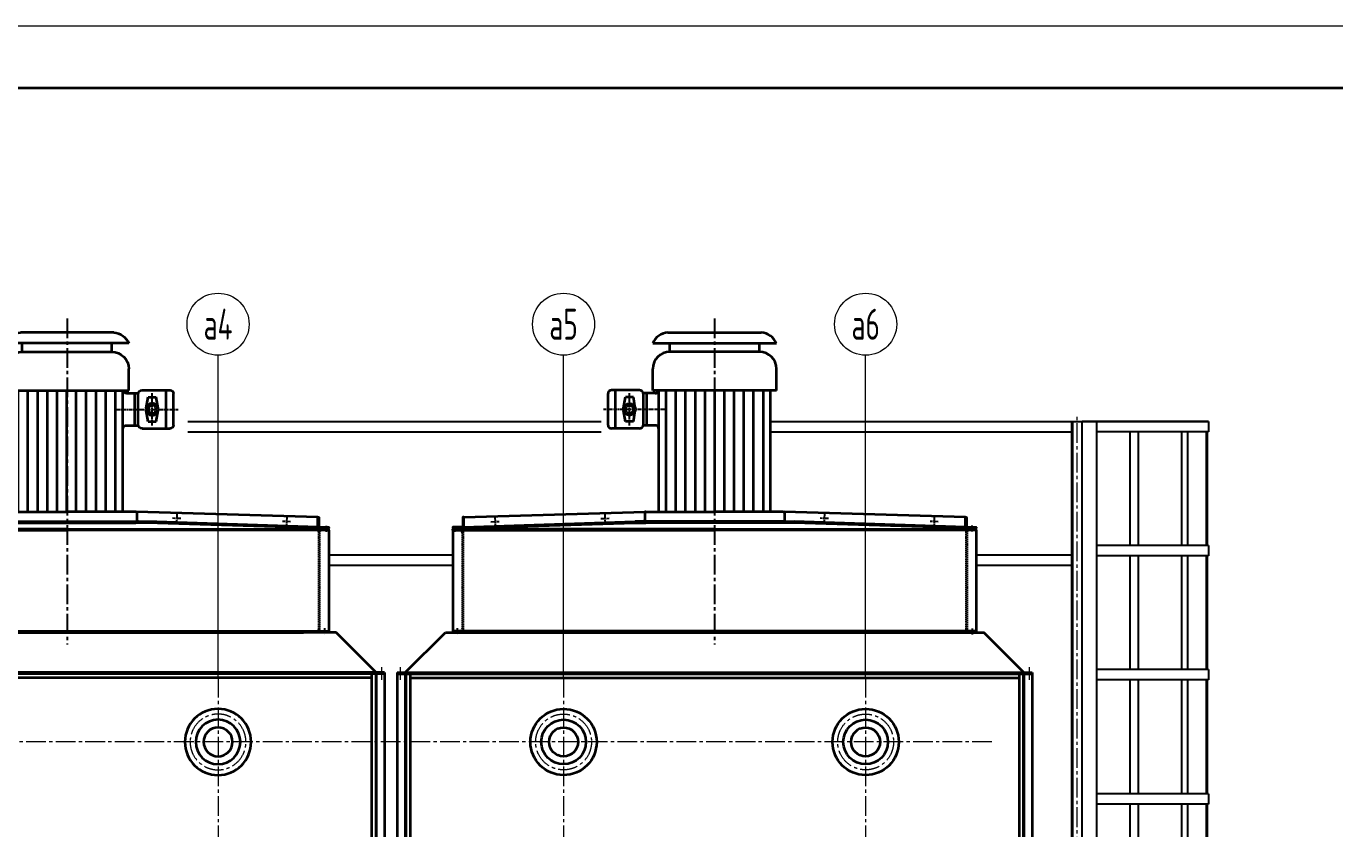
# Model space of a CAD drawing. Header units: millimetres. Extents: x 612290 to 637520, y -99766 to -71780.
# Drawn here: x 619106 to 625431, y -85828 to -81946 of the extents above; entities that cross this region are included whole.
import ezdxf
from ezdxf.enums import TextEntityAlignment as Align

# ---------------------------------------------------------------- set-up
doc = ezdxf.new("R2010")
doc.units = ezdxf.units.MM
doc.linetypes.add('CENTER2', pattern=[28.575000000000003, 19.05, -3.175, 3.175, -3.175])
doc.linetypes.add('DASHED2', pattern=[9.524999999999999, 6.35, -3.175])
for name, color, linetype, lineweight in [('1粗实线', 7, 'Continuous', 35), ('2细实线', 3, 'Continuous', 13), ('3中心线', 1, 'CENTER2', 13), ('7文本', 2, 'Continuous', 13), ('8标注', 3, 'Continuous', 13), ('9图表', 4, 'Continuous', 13)]:
    doc.layers.add(name, color=color, linetype=linetype, lineweight=lineweight)
doc.layers.add('CEN', color=1, linetype='CENTER2')
doc.layers.add('dash', color=3, linetype='DASHED2')
doc.styles.add('lanpec', font='bpec_e.shx', dxfattribs={"width": 0.75, "bigfont": 'hztxt.shx'})

# ---------------------------------------------------------------- blocks, each defined once
blk = doc.blocks.new('A1-零部件图-LANPEC-AUTOPRINT')
at = {"layer": '1粗实线'}
blk.add_lwpolyline([(-816, 10), (-10, 10), (-10, 584), (-816, 584)], close=True, dxfattribs=at)
at = {"layer": '9图表'}
blk.add_lwpolyline([(-841, 0), (0, 0), (0, 594), (-841, 594)], close=True, dxfattribs=at)
blk = doc.blocks.new('_zhiti')
for p, q in [((-660.3835714724846, -6202.929745911737), (-660.3835714724846, 9.313226e-10)), ((-655.3835714724846, -6202.929745911737), (-655.3835714724846, 9.313226e-10)), ((-610.3835714724846, -6254.031733762007), (-610.3835714724846, 9.313226e-10)), ((-610.3835714724846, 9.313226e-10), (-5, 9.313226e-10)), ((0, 0), (-610.3835714724846, 0)), ((-539.2775637735613, -4440), (-539.2775637735613, 0)), ((0, 0), (0, -50)), ((0, -50), (-539.2775637735613, -50)), ((-378.9918350684457, -600.0000000002328), (-378.9918350684457, -50)), ((-339.00816493202, -600.0000000002328), (-339.00816493202, -50)), ((-129.5885836533271, -600.0000000002328), (-129.5885836537927, -50)), ((-99.54809241043404, -600.0000000002328), (-99.54809241043404, -50)), ((-10, -600.0000000002328), (-10, -50)), ((-5, -600.0000000002328), (-5, -50)), ((0, -600), (-539.2775637735613, -600.0000000002328)), ((0, -600), (0, -650)), ((0, -650), (-539.2775637735613, -650)), ((-378.9918350684457, -1200), (-378.9918350684457, -650)), ((-339.00816493202, -1200), (-339.00816493202, -650)), ((-129.5885836533271, -1200), (-129.5885836533271, -650)), ((-99.54809241043404, -1200), (-99.54809241043404, -650)), ((-10, -1200), (-10, -650)), ((-5.000000000465661, -1200), (-5, -650)), ((0, -1200), (-539.2775637735613, -1200)), ((0, -1200), (0, -1250)), ((0, -1250), (-539.2775637735613, -1250)), ((-378.9918350684457, -1800), (-378.9918350684457, -1250)), ((-339.00816493202, -1800), (-339.00816493202, -1250)), ((-129.5885836533271, -1800), (-129.5885836533271, -1250)), ((-99.54809241043404, -1800), (-99.54809241043404, -1250)), ((-10, -1800), (-10, -1250)), ((-5, -1800), (-5.000000000465661, -1250)), ((0, -1800), (-539.2775637735613, -1800)), ((0, -1800), (0, -1850)), ((0, -1850), (-539.2775637735613, -1850)), ((-378.9918350684457, -2400), (-378.9918350684457, -1850)), ((-339.00816493202, -2400), (-339.00816493202, -1850)), ((-129.5885836533271, -2400), (-129.5885836533271, -1850)), ((-99.54809241043404, -2400), (-99.54809241043404, -1850)), ((-10, -2400), (-10, -1850)), ((-5, -2400), (-5, -1850)), ((0, -2400), (-539.2775637735613, -2400)), ((0, -2400), (0, -2450)), ((0, -2450), (-539.2775637735613, -2450)), ((-378.9918350684457, -3000), (-378.9918350684457, -2450)), ((-339.00816493202, -3000), (-339.00816493202, -2450)), ((-129.5885836537927, -3000), (-129.5885836533271, -2450)), ((-99.54809241043404, -3000), (-99.54809241043404, -2450)), ((-10, -3000), (-10, -2450)), ((-5, -3000), (-5, -2450)), ((0, -3000), (-539.2775637735613, -3000)), ((0, -3000), (0, -3050)), ((0, -3050), (-539.2775637735613, -3050)), ((-378.9918350684457, -3600), (-378.9918350684457, -3050)), ((-339.00816493202, -3600), (-339.00816493202, -3050)), ((-129.5885836537927, -3600), (-129.5885836537927, -3050)), ((-99.54809241043404, -3600), (-99.54809241043404, -3050)), ((-10, -3600), (-10, -3050)), ((-5, -3600), (-5, -3050)), ((0, -3600), (-539.2775637735613, -3600)), ((0, -3600), (0, -3650)), ((0, -3650), (-539.2775637735613, -3650)), ((-378.99183506798, -4390), (-378.9918350684457, -3650)), ((-339.00816493202, -4390), (-339.00816493202, -3650)), ((-129.5885836537927, -4390), (-129.5885836537927, -3650)), ((-99.54809241043404, -4390), (-99.54809241043404, -3650)), ((-10, -4390), (-10, -3650)), ((-5.000000000465661, -4390), (-5, -3650)), ((0, -4390), (-539.2775637735613, -4390.000000000233)), ((0, -4390), (0, -4440)), ((0, -4440), (-610.3835714724846, -4440))]:
    blk.add_line(p, q)
at = {"layer": '3中心线', "ltscale": 5}
blk.add_line((-635.3835714724846, -6247.455784638529), (-635.3835714724846, 24.17261929158121), dxfattribs=at)
blk = doc.blocks.new('管口号')
at = {"layer": '2细实线'}
blk.add_circle((3e-16, 5), 5, dxfattribs=at)
at = {"layer": '7文本', "style": 'lanpec', "width": 0.75}
blk.add_attdef('N', text='', height=5, dxfattribs=at).set_placement((0, 5), align=Align.MIDDLE_CENTER)
blk = doc.blocks.new('_FENGJI')
for p, q in [((-298.770949964528, 1398.576022201858), (298.7700376288267, 1398.576006968913)), ((-225.5369708290091, 1450.000004930946), (225.5353549030842, 1449.999989698001)), ((-216.6812181869755, 1357.049843296351), (-216.6812188607873, 1398.576022201858)), ((216.6796036086744, 1357.049828063289), (216.6796029348625, 1398.576006968913)), ((216.6796036086744, 1357.049169866077), (-216.6812181869755, 1357.049185099139)), ((-298.7709457037272, 1169.082440951024), (-298.7719706314383, 1274.959090851888)), ((298.7700418898603, 1169.082425717963), (298.7703560531372, 1274.959075618943)), ((-515.1516481946455, 1001.951692287286), (-515.1499958924251, 1155.676421293407)), ((-363.362436850206, 1171.824642801716), (-499.002591456403, 1171.824642801716)), ((-479.624718383071, 985.8040154935443), (-479.624718383071, 1171.824642801716)), ((-287.4844540640479, 1156.325013446971), (-343.984000904602, 1156.325013446971)), ((-343.984000904602, 1005.180218107707), (-343.984000904602, 1152.447042085871)), ((-327.8371593408519, 1001.305042950495), (-327.8371593408519, 1152.447042085871)), ((298.7700418898603, 1169.082425717963), (-298.7709457037272, 1169.082440951024)), ((-269.7054920472438, 583.6557377049467), (-269.7054920472438, 1169.082440210041)), ((-233.7966928243404, 583.6557377050631), (-233.7966928243404, 1169.082440951141)), ((-187.3943371468922, 583.6557377050631), (-187.3943371468922, 1169.082440951141)), ((-140.991981469444, 583.6557377050631), (-140.991981469444, 1169.082440951141)), ((-92.98960706905928, 583.6557377050631), (-92.98960706882644, 1169.082440951141)), ((-44.98723266844172, 583.6557377050631), (-44.98723266844172, 1169.082440951141)), ((1.415123009006493, 583.6557377050631), (1.415123009006493, 1169.082440951141)), ((47.81747868645471, 583.6557377050631), (47.81747868645471, 1169.082440951141)), ((94.21983436390292, 583.6557377050631), (94.21983436390292, 1169.082440951141)), ((140.6221900413511, 583.6557377050631), (140.6221900413511, 1169.082440951141)), ((188.6245644417359, 583.6557377050631), (188.6245644419687, 1169.082440951141)), ((236.6269388421206, 583.6557377050631), (236.6269388423534, 1169.082440951141)), ((269.7053532017162, 583.6557377049467), (269.7049140840536, 1169.082426458947)), ((-440.4395189286442, 1083.802166404785), (-431.181960359565, 1136.946577501483)), ((-392.4278665151214, 1136.946577501483), (-431.181960359565, 1136.946577501483)), ((-383.1708526614821, 1083.802166404785), (-392.4278665151214, 1136.946577501483)), ((-431.181960359565, 1020.683460738685), (-440.4395189286442, 1073.827308963169)), ((-392.4278665151214, 1020.68429596856), (-431.181960359565, 1020.68429596856)), ((-392.4278665151214, 1020.683460738685), (-383.1708526614821, 1073.827308963169)), ((-363.362436850206, 985.8045602085767), (-499.0036990434164, 985.8045602085767)), ((-287.4844540640479, 1001.305042950495), (-343.984000904602, 1001.305042950495)), ((-1211.885245901649, 557.0983606557129), (-335.5081967212027, 583.6557377049467)), ((-337.2786885245005, 581.8852459016489), (-337.2786885245005, 542.4918032786809)), ((-331.96721311484, 583.6557377049467), (-335.5081967212027, 583.6557377049467)), ((-331.96721311484, 583.6557377049467), (-1.164153e-10, 583.6557377049467)), ((331.96721311484, 583.6557377049467), (-1.164153e-10, 583.6557377049467)), ((331.96721311484, 583.6557377049467), (335.5081967214355, 583.6557377049467)), ((1211.885245901649, 557.0983606557129), (335.5081967214355, 583.6557377049467)), ((337.2786885245005, 581.8852459016489), (337.2786885245005, 542.4918032786809)), ((-1212.055718110525, 509.2908694325015), (-385.2524394219508, 535.8482464817353)), ((-1211.885245901649, 503.9836065573618), (-385.0819672130747, 530.5409836065955)), ((-385.0819672130747, 534.0819672130747), (-385.0819672130747, 530.5409836065955)), ((-385.0819672130747, 530.5409836065955), (-331.96721311484, 530.5409836065955)), ((-343.9180327869253, 535.8524590163724), (-383.3114754097769, 535.8524590163724)), ((343.9180327869253, 535.8524590163724), (-343.9180327869253, 535.8524590163724)), ((-1.164153e-10, 530.5409836065955), (-331.96721311484, 530.5409836065955)), ((331.96721311484, 530.5409836065955), (-1.164153e-10, 530.5409836065955)), ((385.0819672130747, 530.5409836065955), (331.96721311484, 530.5409836065955)), ((343.9180327869253, 535.8524590163724), (383.3114754097769, 535.8524590163724)), ((385.0819672130747, 534.0819672130747), (385.0819672130747, 530.5409836065955)), ((1211.885245901649, 503.9836065573618), (385.0819672130747, 530.5409836065955)), ((1212.055718110525, 509.2908694325015), (385.2524394219508, 535.8482464817353)), ((-1.164153e-10, 500), (-1265.000000000117, 500)), ((-1265.000000000117, 494.6885245902231), (-1265.000000000117, 500)), ((-1265.000000000117, 494.6885245902231), (-1265.000000000117, 5.311475409893319)), ((-1265.000000000117, 494.6885245902231), (-1.164153e-10, 494.6885245908052)), ((-1.164153e-10, 500), (1264.999999999884, 500)), ((1265.000000000117, 494.6885245902231), (-1.164153e-10, 494.6885245908052)), ((1265.000000000117, 494.6885245902231), (1264.999999999884, 500)), ((1265.000000000117, 494.6885245902231), (1264.999999999884, 5.311475409893319)), ((-1265.000000000117, 5.311475409893319), (-1265.000000000117, 0)), ((1264.999999999884, 5.311475409893319), (-1265.000000000117, 5.311475409893319)), ((-1265.000000000117, 0), (-1143.278688524501, 0)), ((-1265, 0), (1265, -5.82077e-11)), ((1143.278688524501, 0), (-1143.278688524501, 0)), ((1264.999999999767, 0), (1143.278688524501, 0)), ((1264.999999999884, 5.311475409893319), (1264.999999999884, 0))]:
    blk.add_line(p, q)
for points in [[(-1211.885245901649, 503.9836065573618), (-1211.885245901649, 557.0983606557129), (-1215.426229508245, 557.0983606557129, 0.4142135623738943), (-1217.196721311542, 555.3278688524151), (-1217.196721311542, 515.9344262295635, -0.4142135623730949), (-1223.836065573734, 509.2950819672551), (-1263.229508196819, 509.2950819672551, 0.4142135623738943), (-1265.000000000117, 507.5245901639573), (-1265.000000000117, 503.9836065573618)], [(1211.885245901649, 503.9836065573618), (1211.885245901649, 557.0983606557129), (1215.426229508245, 557.0983606557129, -0.4142135623738943), (1217.196721311542, 555.3278688524151), (1217.196721311542, 515.9344262295635, 0.4142135623730949), (1223.836065573734, 509.2950819672551), (1263.229508196819, 509.2950819672551, -0.4142135623738943), (1264.999999999884, 507.5245901639573), (1264.999999999884, 503.9836065573618)]]:
    blk.add_lwpolyline(points, format="xyb", close=True)
for radius in [29.06582912285732, 19.3772194152382]:
    blk.add_circle((-411.8051948734792, 1078.815155298798), radius)
for centre, radius, start, end in [((-220.8656496185577, 1365.488458774693), 84.64054983025959, 93.16376784745039, 156.988331879629), ((220.8640336924, 1365.488443541632), 84.64054983034646, 23.01166812037097, 86.8362321525496), ((-216.6812181869755, 1274.959090851888), 82.09075244439718, 90, 180), ((216.6796036086744, 1274.959075618943), 82.09075244439718, 0, 90), ((-499.002591456403, 1155.676421293407), 16.14767679364292, 90, 180), ((-363.362436850206, 1152.447042085871), 19.3772194152382, 0, 90), ((-288.3793051434914, 1176.083906510321), 19.9424585007983, 272.5714124122185, 339.4464044755328), ((-499.0036990434164, 1001.951692287286), 16.14767679364292, 180, 270), ((-363.362436850206, 1005.180780979106), 19.3772194152382, 270, 0), ((-287.4844540640479, 983.5432303471607), 17.76244810444057, 0, 90), ((-335.5081967212027, 581.8852459016489), 1.770491803286859, 90, 180), ((335.5081967212027, 581.8852459016489), 1.770491803257755, 0, 90), ((-383.3114754097769, 534.0819672130747), 1.770491803279583, 90, 180), ((-343.9180327869253, 542.4918032786809), 6.639344262308441, 270, 0), ((343.9180327869253, 542.4918032786809), 6.639344262308441, 180, 270), ((383.3114754097769, 534.0819672131911), 1.770491803250479, 0, 90)]:
    blk.add_arc(centre, radius, start, end)
at = {"layer": 'CEN', "ltscale": 5}
blk.add_line((-1.164153e-10, 1518.243577015412), (-1.164153e-10, -58.22453745617531), dxfattribs=at)
at = {"layer": 'CEN'}
for p, q in [((-411.8051948734792, 1001.305042950495), (-411.8051948734792, 1156.325013446971)), ((-240.0714055789867, 1078.733646847832), (-537.757230015588, 1078.733374490112)), ((-530.7775090871146, 571.2164987814613), (-529.5930236551212, 531.398046844406)), ((530.7775090871146, 571.2164987814613), (529.5930236551212, 531.398046844406)), ((-1254.836065573734, 485.65264886769), (-1254.836065573734, 515.089724733727)), ((-1081.007184832939, 534.9218910044292), (-1041.188732895884, 536.1063764364226)), ((-1061.690201580408, 555.4233596889535), (-1060.505716148415, 515.6049077518983)), ((-550.0944923396455, 550.715030096937), (-510.2760404025903, 551.8995155289304)), ((550.0944923396455, 550.715030096937), (510.2760404025903, 551.8995155289304)), ((1081.007184832939, 534.9218910044292), (1041.188732895884, 536.1063764364226)), ((1061.690201580408, 555.4233596889535), (1060.505716148415, 515.6049077518983)), ((1245.000000000117, 487.2643288334366), (1245.000000000117, 516.7014046994736)), ((-1245.000000000117, 20.3096103098942), (-1245.000000000117, -9.139838059083559)), ((1244.999999999884, 18.39675457542762), (1244.999999999884, -11.05269379355013))]:
    blk.add_line(p, q, dxfattribs=at)
at = {"layer": 'dash'}
for p, q in [((-1220.311475409777, 481.4098360656062), (-1220.311475409777, 18.59016393439379)), ((-1215.000000000117, 486.7213114753831), (-1215.000000000117, 13.27868852461688)), ((1214.999999999884, 486.7213114753831), (1214.999999999884, 13.27868852461688)), ((1220.311475409777, 481.4098360656062), (1220.311475409777, 18.59016393439379))]:
    blk.add_line(p, q, dxfattribs=at)
for centre, start, end in [((-1233.590163934394, 481.4098360656062), 0, 90), ((-1228.278688524501, 486.7213114753831), 0, 90), ((1228.278688524501, 486.7213114753831), 90, 180), ((1233.590163934394, 481.4098360656062), 90, 180), ((-1233.590163934394, 18.59016393439379), 270, 0), ((-1228.278688524501, 13.27868852461688), 270, 0), ((1228.278688524501, 13.27868852461688), 180, 270), ((1233.590163934394, 18.59016393439379), 180, 270)]:
    blk.add_arc(centre, 13.27868852459016, start, end, dxfattribs=at)
blk = doc.blocks.new('_9-3mukai')
at = {"layer": '1粗实线'}
for p, q in [((255057.1993423294, -35230.16515995645), (255251.1993423294, -35036.16515995645)), ((255251.1993423295, -35036.16515995644), (257853.1993423295, -35036.16515995645)), ((258047.1993423295, -35230.16515995645), (257853.1993423295, -35036.16515995645)), ((255017.1993423294, -35230.16515995647), (258087.1993423294, -35230.16515995645)), ((255017.1993423294, -35230.16515995645), (255017.1993423294, -35236.16515995645)), ((258087.1993423294, -35230.16515995645), (258087.1993423294, -35236.16515995645)), ((255017.1993423294, -35236.16515995645), (258087.1993423294, -35236.16515995645)), ((255017.1993423294, -35236.16515995645), (255017.1993423294, -38886.16515995645)), ((255057.1993423294, -35236.16515995645), (255057.1993423294, -38886.16515995645)), ((255060.1993423294, -35236.16515995645), (255060.1993423294, -38886.16515995645)), ((255080.1993423294, -35236.16515995645), (255080.1993423294, -38886.16515995645)), ((255080.1993423294, -35256.16515995645), (258024.1993423295, -35256.16515995645)), ((258024.1993423295, -35236.16515995645), (258024.1993423294, -38886.16515995645)), ((258044.1993423295, -35236.16515995645), (258044.1993423294, -38886.16515995645)), ((258047.1993423295, -35236.16515995645), (258047.1993423294, -38886.16515995645)), ((258087.1993423294, -35236.16515995645), (258087.1993423294, -38886.16515995645)), ((255060.1993423294, -36080.16515995645), (258044.1993423294, -36080.16515995645)), ((255060.1993423294, -36083.16515995645), (258044.1993423294, -36083.16515995645)), ((255080.1993423294, -36060.16515995644), (258024.1993423294, -36060.16515995645)), ((255080.1993423294, -36103.16515995667), (258024.1993423294, -36103.16515995639)), ((255060.1993423294, -37483.16515995645), (258044.1993423294, -37483.16515995645)), ((255060.1993423294, -37486.16515995645), (258044.1993423294, -37486.16515995645)), ((255080.1993423294, -37463.16515995644), (258024.1993423294, -37463.16515995645)), ((255080.1993423294, -37506.16515995667), (258024.1993423294, -37506.16515995639)), ((258087.1993423294, -38886.16515995644), (255017.1993423295, -38886.16515995644)), ((255080.1993423294, -38866.16515995645), (258024.1993423294, -38866.16515995645))]:
    blk.add_line(p, q, dxfattribs=at)
for centre, radius in [((255822.1993423294, -35566.16515995645), 159.9999999999997), ((257282.1993423294, -35566.16515995645), 159.9999999999997), ((255822.1993423294, -35566.16515995645), 107.9500000000004), ((257282.1993423294, -35566.16515995645), 107.9500000000004), ((255822.1993423294, -35566.16515995645), 70.0706174201623), ((257282.1993423294, -35566.16515995645), 70.0706174201623), ((255822.1993423294, -38581.16515995645), 159.9999999999997), ((257282.1993423294, -38581.16515995645), 159.9999999999997), ((255822.1993423294, -38581.16515995645), 107.9500000000004), ((255822.1993423294, -38581.16515995645), 70.0706174201623), ((257282.1993423294, -38581.16515995645), 107.9500000000004), ((257282.1993423294, -38581.16515995645), 70.0706174201623)]:
    blk.add_circle(centre, radius, dxfattribs=at)
at = {"layer": '3中心线', "ltscale": 5}
for p, q in [((255032.1993423294, -35203.9274117668), (255032.1993423294, -35266.0023970239)), ((258072.1993423293, -35203.92741176396), (258072.1993423294, -35266.00239702108)), ((255822.1993423294, -35256.16515995645), (255822.1993423294, -38891.16515995645)), ((257282.1993423294, -35256.16515995645), (257282.1993423294, -38891.16515995645))]:
    blk.add_line(p, q, dxfattribs=at)
for centre in [(255822.1993423294, -35566.16515995645), (257282.1993423294, -35566.16515995645), (255822.1993423294, -38581.16515995645), (257282.1993423294, -38581.16515995645)]:
    blk.add_circle(centre, 134.9500000000004, dxfattribs=at)
at = {"layer": '1粗实线'}
blk.add_blockref('_FENGJI', (256552.1993423295, -35036.16515995642), dxfattribs=at)

msp = doc.modelspace()

# ---------------------------------------------------------------- linework, layer by layer
for p, q in [((619887.5250481158, -83857.67022138085), (621885.8284476403, -83857.67022138102)), ((622703.4189822974, -83857.67022138083), (624210.3727654363, -83857.67022138095)), ((619887.5250481158, -83907.67022138071), (621885.8284476403, -83907.67022138071)), ((622703.4189822974, -83907.67022138071), (624160.3727654363, -83907.67022138071)), ((620568.7139848238, -84502.60955512297), (621168.7139848237, -84502.60955512297)), ((623698.7139848238, -84502.60955512297), (624160.3727654363, -84502.60955512297)), ((620568.7139848238, -84552.60955512295), (621168.7139848237, -84552.60955512297)), ((623698.7139848237, -84552.60955512297), (624160.3727654363, -84552.60955512297))]:
    msp.add_line(p, q)
at = {"layer": '2细实线'}
for p, q in [((620033.7139848237, -85097.56214179857), (620033.7139848237, -83537.00344186461)), ((621703.7139848237, -85097.56214179857), (621703.7139848237, -83537.00344186461)), ((623163.7139848237, -85097.56214179857), (623163.7139848237, -83537.00344186461)), ((622703.4189822974, -83819.65383880267), (622703.4189822974, -84028.28481258248)), ((623698.7139848238, -84452.80283862729), (623698.7139848237, -84617.89321300766))]:
    msp.add_line(p, q, dxfattribs=at)
at = {"layer": '3中心线', "ltscale": 5}
msp.add_line((623773.7139848237, -85407.56214179857), (617768.7139848237, -85407.56214179857), dxfattribs=at)

# ---------------------------------------------------------------- block references
at = {"xscale": 30, "yscale": 30, "zscale": 30}
msp.add_blockref('A1-零部件图-LANPEC-AUTOPRINT', (637519.6756090282, -99765.58059234337), dxfattribs=at)
msp.add_blockref('_zhiti', (624820.7563369088, -83857.6702213799))
at = {"layer": '2细实线', "xscale": -1}
msp.add_blockref('_9-3mukai', (875855.9133271531, -49841.39698184212), dxfattribs=at)
at = {"layer": '2细实线'}
msp.add_blockref('_9-3mukai', (365881.5146424943, -49841.39698184212), dxfattribs=at)
at = {"layer": '8标注', "xscale": 30, "yscale": 30, "zscale": 30}
for p, values in [((620033.7139848237, -83537.00344186461), {'N': 'a4'}), ((621703.7139848237, -83537.00344186461), {'N': 'a5'}), ((623163.7139848237, -83537.00344186461), {'N': 'a6'})]:
    msp.add_blockref('管口号', p, dxfattribs=at).add_auto_attribs(values)

doc.saveas('drawing.dxf')
